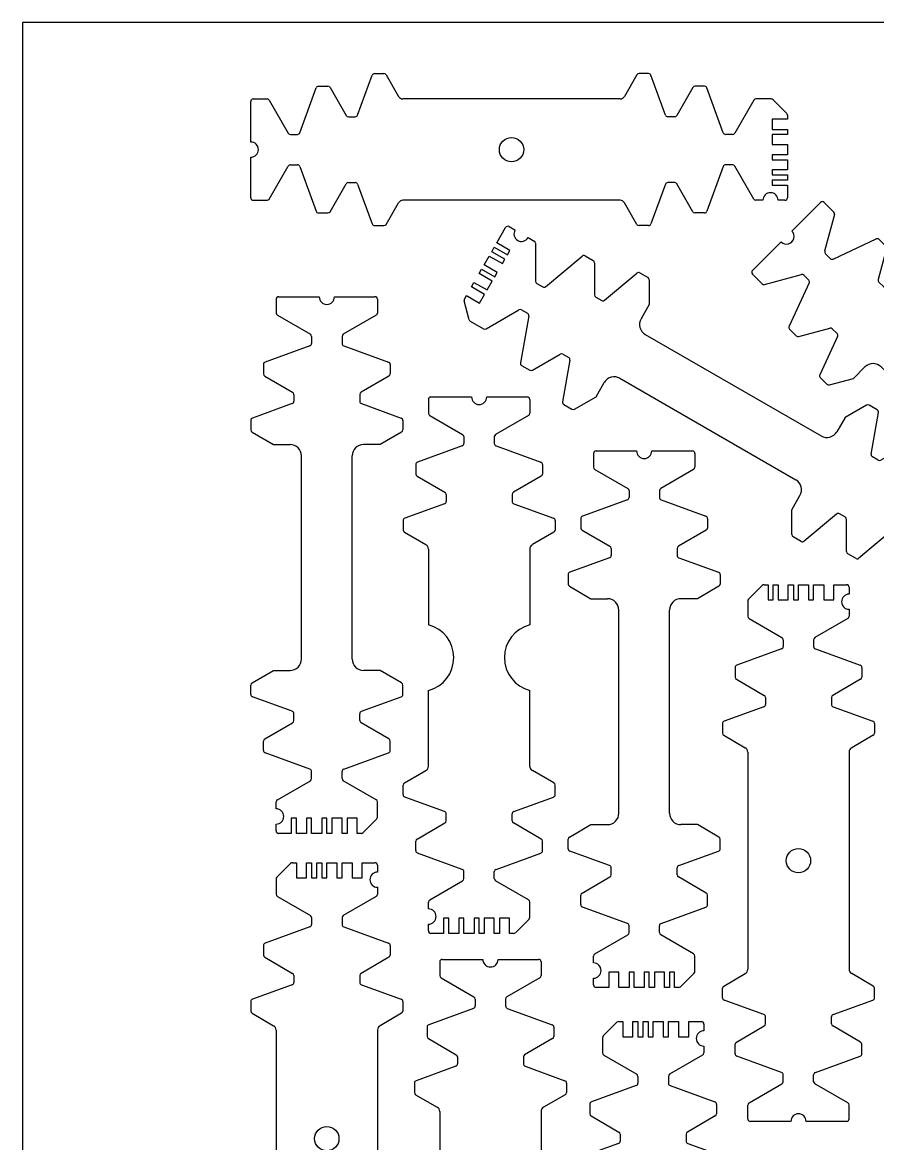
# Model space of a CAD drawing. Header units: millimetres. Extents: x 0 to 840, y 0 to 450.
# Drawn here: x 440 to 608.7, y 228.8 to 450 of the extents above; entities that cross this region are included whole.
import ezdxf

# ---------------------------------------------------------------- set-up
doc = ezdxf.new("R2010")
doc.units = ezdxf.units.MM
for name, color, linetype in [('Q3_NORMAL', 3, 'Continuous'), ('Q4_MEDIUM', 4, 'Continuous'), ('Q5_HIGH', 5, 'Continuous'), ('SHEET', 7, 'Continuous')]:
    doc.layers.add(name, color=color, linetype=linetype)

# ---------------------------------------------------------------- blocks, each defined once
blk = doc.blocks.new('CTLG_NT06__000deg__i1')
at = {"layer": 'Q3_NORMAL', "color": 3}
for p, q in [((-9.85, 50.09), (-7.15, 52.8)), ((-6.79, 52.94), (-6, 52.94)), ((7, 52.94), (9.5, 52.94)), ((10, 52.44), (10, 51.1)), ((-10, 49.74), (-10, 46.73)), ((10, 48.1), (10, 46.73)), ((-3, 42.11), (-3, 40.75)), ((3, 42.11), (3, 40.75)), ((-3.33, 40.28), (-12.17, 37.06)), ((3.33, 40.28), (12.17, 37.06)), ((-12.5, 36.59), (-12.5, 34.73)), ((12.5, 36.59), (12.5, 34.73)), ((-6.83, 28.86), (-14.67, 26.01)), ((-6.5, 30.69), (-6.5, 29.33)), ((6.5, 30.69), (6.5, 29.33)), ((6.83, 28.86), (14.67, 26.01)), ((-15, 25.54), (-15, 23.68)), ((15, 25.54), (15, 23.68)), ((-15, -28.54), (-15, -26.68)), ((15, -28.54), (15, -26.68)), ((-6.83, -31.86), (-14.67, -29.01)), ((6.83, -31.86), (14.67, -29.01)), ((-6.5, -33.69), (-6.5, -32.33)), ((6.5, -33.69), (6.5, -32.33)), ((-12.5, -39.59), (-12.5, -37.73)), ((12.5, -39.59), (12.5, -37.73)), ((-3.33, -43.28), (-12.17, -40.06)), ((3.33, -43.28), (12.17, -40.06)), ((-3, -45.11), (-3, -43.75)), ((3, -45.11), (3, -43.75)), ((-10, -52.44), (-10, -49.73)), ((10, -52.44), (10, -49.73)), ((-1.5, -52.94), (-9.5, -52.94)), ((9.5, -52.94), (1.5, -52.94))]:
    blk.add_line(p, q, dxfattribs=at)
for centre, radius, start, end in [((-6.79, 52.44), 0.5, 90, 135), ((10, 49.6), 1.5, 90, 270), ((9.5, 52.44), 0.5, 0, 90), ((-9.5, 49.74), 0.5, 135, 180), ((-9.5, 46.73), 0.5, 180, 240), ((9.5, 46.73), 0.5, 300, 0), ((-3.5, 42.11), 0.5, 0, 60), ((3.5, 42.11), 0.5, 120, 180), ((-3.5, 40.75), 0.5, 290, 0), ((3.5, 40.75), 0.5, 180, 250), ((-12, 36.59), 0.5, 110, 180), ((12, 36.59), 0.5, 0, 70), ((-12, 34.73), 0.5, 180, 240), ((12, 34.73), 0.5, 300, 0), ((-7, 30.69), 0.5, 0, 60), ((7, 30.69), 0.5, 120, 180), ((-7, 29.33), 0.5, 290, 0), ((7, 29.33), 0.5, 180, 250), ((-14.5, 25.54), 0.5, 110, 180), ((14.5, 25.54), 0.5, 0, 70), ((-14.5, 23.68), 0.5, 180, 240), ((14.5, 23.68), 0.5, 300, 0), ((-14.5, -26.68), 0.5, 120, 180), ((14.5, -26.68), 0.5, 0, 60), ((-14.5, -28.54), 0.5, 180, 250), ((14.5, -28.54), 0.5, 290, 0), ((-7, -32.33), 0.5, 0, 70), ((7, -32.33), 0.5, 110, 180), ((-7, -33.69), 0.5, 300, 0), ((7, -33.69), 0.5, 180, 240), ((-12, -37.73), 0.5, 120, 180), ((12, -37.73), 0.5, 0, 60), ((-12, -39.59), 0.5, 180, 250), ((12, -39.59), 0.5, 290, 0), ((-3.5, -43.75), 0.5, 0, 70), ((3.5, -43.75), 0.5, 110, 180), ((-3.5, -45.11), 0.5, 300, 0), ((3.5, -45.11), 0.5, 180, 240), ((-9.5, -49.73), 0.5, 120, 180), ((9.5, -49.73), 0.5, 0, 60), ((-9.5, -52.44), 0.5, 180, 270), ((0, -52.94), 1.5, 0, 180), ((9.5, -52.44), 0.5, 270, 0)]:
    blk.add_arc(centre, radius, start, end, dxfattribs=at)
at = {"layer": 'Q4_MEDIUM', "color": 4}
for p, q in [((-9.75, 46.3), (-3.25, 42.55)), ((9.75, 46.3), (3.25, 42.55)), ((-12.25, 34.3), (-6.75, 31.12)), ((12.25, 34.3), (6.75, 31.12)), ((-14.75, 23.24), (-10.5, 20.79)), ((14.75, 23.24), (10.5, 20.79)), ((-10, 19.92), (-10, 4.96)), ((10, 19.92), (10, 4.96)), ((-10, -22.92), (-10, -7.95)), ((10, -22.92), (10, -7.95)), ((-14.75, -26.24), (-10.5, -23.79)), ((14.75, -26.24), (10.5, -23.79)), ((-12.25, -37.3), (-6.75, -34.12)), ((12.25, -37.3), (6.75, -34.12)), ((-9.75, -49.3), (-3.25, -45.55)), ((9.75, -49.3), (3.25, -45.55))]:
    blk.add_line(p, q, dxfattribs=at)
for centre, start, end in [((-11, 19.92), 0, 60), ((11, 19.92), 120, 180), ((-11, -22.92), 300, 0), ((11, -22.92), 180, 240)]:
    blk.add_arc(centre, 1, start, end, dxfattribs=at)
at = {"layer": 'Q5_HIGH', "color": 5}
for p, q in [((-6, 52.94), (-6, 49.94)), ((-4, 49.94), (-4, 52.94)), ((-4, 52.94), (-3, 52.94)), ((-3, 52.94), (-3, 49.94)), ((-2, 49.94), (-2, 52.94)), ((-2, 52.94), (-1, 52.94)), ((-1, 52.94), (-1, 49.94)), ((0, 49.94), (0, 52.94)), ((0, 52.94), (2, 52.94)), ((2, 52.94), (2, 49.94)), ((3, 49.94), (3, 52.94)), ((3, 52.94), (5, 52.94)), ((5, 52.94), (5, 49.94)), ((7, 49.94), (7, 52.94)), ((-6, 49.94), (-4, 49.94)), ((-3, 49.94), (-2, 49.94)), ((-1, 49.94), (0, 49.94)), ((2, 49.94), (3, 49.94)), ((5, 49.94), (7, 49.94))]:
    blk.add_line(p, q, dxfattribs=at)
for centre, start, end in [((-11.67, -1.5), 284.4775, 75.5225), ((11.67, -1.5), 104.4775, 255.5225)]:
    blk.add_arc(centre, 6.67, start, end, dxfattribs=at)
blk = doc.blocks.new('CTLG_NT06__000deg__i2')
at = {"layer": 'Q3_NORMAL', "color": 3}
for p, q in [((-9.85, 50.09), (-7.15, 52.8)), ((-6.79, 52.94), (-6, 52.94)), ((7, 52.94), (9.5, 52.94)), ((10, 52.44), (10, 51.1)), ((-10, 49.74), (-10, 46.73)), ((10, 48.1), (10, 46.73)), ((-3, 42.11), (-3, 40.75)), ((3, 42.11), (3, 40.75)), ((-3.33, 40.28), (-12.17, 37.06)), ((3.33, 40.28), (12.17, 37.06)), ((-12.5, 36.59), (-12.5, 34.73)), ((12.5, 36.59), (12.5, 34.73)), ((-6.83, 28.86), (-14.67, 26.01)), ((-6.5, 30.69), (-6.5, 29.33)), ((6.5, 30.69), (6.5, 29.33)), ((6.83, 28.86), (14.67, 26.01)), ((-15, 25.54), (-15, 23.68)), ((15, 25.54), (15, 23.68)), ((-15, -28.54), (-15, -26.68)), ((15, -28.54), (15, -26.68)), ((-6.83, -31.86), (-14.67, -29.01)), ((6.83, -31.86), (14.67, -29.01)), ((-6.5, -33.69), (-6.5, -32.33)), ((6.5, -33.69), (6.5, -32.33)), ((-12.5, -39.59), (-12.5, -37.73)), ((12.5, -39.59), (12.5, -37.73)), ((-3.33, -43.28), (-12.17, -40.06)), ((3.33, -43.28), (12.17, -40.06)), ((-3, -45.11), (-3, -43.75)), ((3, -45.11), (3, -43.75)), ((-10, -52.44), (-10, -49.73)), ((10, -52.44), (10, -49.73)), ((-1.5, -52.94), (-9.5, -52.94)), ((9.5, -52.94), (1.5, -52.94))]:
    blk.add_line(p, q, dxfattribs=at)
for centre, radius, start, end in [((-6.79, 52.44), 0.5, 90, 135), ((10, 49.6), 1.5, 90, 270), ((9.5, 52.44), 0.5, 0, 90), ((-9.5, 49.74), 0.5, 135, 180), ((-9.5, 46.73), 0.5, 180, 240), ((9.5, 46.73), 0.5, 300, 0), ((-3.5, 42.11), 0.5, 0, 60), ((3.5, 42.11), 0.5, 120, 180), ((-3.5, 40.75), 0.5, 290, 0), ((3.5, 40.75), 0.5, 180, 250), ((-12, 36.59), 0.5, 110, 180), ((12, 36.59), 0.5, 0, 70), ((-12, 34.73), 0.5, 180, 240), ((12, 34.73), 0.5, 300, 0), ((-7, 30.69), 0.5, 0, 60), ((7, 30.69), 0.5, 120, 180), ((-7, 29.33), 0.5, 290, 0), ((7, 29.33), 0.5, 180, 250), ((-14.5, 25.54), 0.5, 110, 180), ((14.5, 25.54), 0.5, 0, 70), ((-14.5, 23.68), 0.5, 180, 240), ((14.5, 23.68), 0.5, 300, 0), ((-14.5, -26.68), 0.5, 120, 180), ((14.5, -26.68), 0.5, 0, 60), ((-14.5, -28.54), 0.5, 180, 250), ((14.5, -28.54), 0.5, 290, 0), ((-7, -32.33), 0.5, 0, 70), ((7, -32.33), 0.5, 110, 180), ((-7, -33.69), 0.5, 300, 0), ((7, -33.69), 0.5, 180, 240), ((-12, -37.73), 0.5, 120, 180), ((12, -37.73), 0.5, 0, 60), ((-12, -39.59), 0.5, 180, 250), ((12, -39.59), 0.5, 290, 0), ((-3.5, -43.75), 0.5, 0, 70), ((3.5, -43.75), 0.5, 110, 180), ((-3.5, -45.11), 0.5, 300, 0), ((3.5, -45.11), 0.5, 180, 240), ((-9.5, -49.73), 0.5, 120, 180), ((9.5, -49.73), 0.5, 0, 60), ((-9.5, -52.44), 0.5, 180, 270), ((0, -52.94), 1.5, 0, 180), ((9.5, -52.44), 0.5, 270, 0)]:
    blk.add_arc(centre, radius, start, end, dxfattribs=at)
at = {"layer": 'Q4_MEDIUM', "color": 4}
for p, q in [((-9.75, 46.3), (-3.25, 42.55)), ((9.75, 46.3), (3.25, 42.55)), ((-12.25, 34.3), (-6.75, 31.12)), ((12.25, 34.3), (6.75, 31.12)), ((-14.75, 23.24), (-10.5, 20.79)), ((14.75, 23.24), (10.5, 20.79)), ((-10, 19.92), (-10, 4.96)), ((10, 19.92), (10, 4.96)), ((-10, -22.92), (-10, -7.95)), ((10, -22.92), (10, -7.95)), ((-14.75, -26.24), (-10.5, -23.79)), ((14.75, -26.24), (10.5, -23.79)), ((-12.25, -37.3), (-6.75, -34.12)), ((12.25, -37.3), (6.75, -34.12)), ((-9.75, -49.3), (-3.25, -45.55)), ((9.75, -49.3), (3.25, -45.55))]:
    blk.add_line(p, q, dxfattribs=at)
for centre, start, end in [((-11, 19.92), 0, 60), ((11, 19.92), 120, 180), ((-11, -22.92), 300, 0), ((11, -22.92), 180, 240)]:
    blk.add_arc(centre, 1, start, end, dxfattribs=at)
at = {"layer": 'Q5_HIGH', "color": 5}
for p, q in [((-6, 52.94), (-6, 49.94)), ((-5, 49.94), (-5, 52.94)), ((-5, 52.94), (-4, 52.94)), ((-4, 52.94), (-4, 49.94)), ((-2, 49.94), (-2, 52.94)), ((-2, 52.94), (-1, 52.94)), ((-1, 52.94), (-1, 49.94)), ((0, 49.94), (0, 52.94)), ((0, 52.94), (2, 52.94)), ((2, 52.94), (2, 49.94)), ((3, 49.94), (3, 52.94)), ((3, 52.94), (5, 52.94)), ((5, 52.94), (5, 49.94)), ((7, 49.94), (7, 52.94)), ((-6, 49.94), (-5, 49.94)), ((-4, 49.94), (-2, 49.94)), ((-1, 49.94), (0, 49.94)), ((2, 49.94), (3, 49.94)), ((5, 49.94), (7, 49.94))]:
    blk.add_line(p, q, dxfattribs=at)
for centre, start, end in [((-11.67, -1.5), 284.4775, 75.5225), ((11.67, -1.5), 104.4775, 255.5225)]:
    blk.add_arc(centre, 6.67, start, end, dxfattribs=at)
blk = doc.blocks.new('CTLG_CHCH__000deg__i1')
at = {"layer": 'Q3_NORMAL', "color": 3}
for p, q in [((-9.85, 50.09), (-7.15, 52.8)), ((-6.79, 52.94), (-6, 52.94)), ((7, 52.94), (9.5, 52.94)), ((10, 52.44), (10, 51.1)), ((-10, 49.74), (-10, 46.73)), ((10, 48.1), (10, 46.73)), ((-3, 42.11), (-3, 40.75)), ((3, 42.11), (3, 40.75)), ((-3.33, 40.28), (-12.17, 37.06)), ((3.33, 40.28), (12.17, 37.06)), ((-12.5, 36.59), (-12.5, 34.73)), ((12.5, 36.59), (12.5, 34.73)), ((-6.83, 28.86), (-14.67, 26.01)), ((-6.5, 30.69), (-6.5, 29.33)), ((6.5, 30.69), (6.5, 29.33)), ((6.83, 28.86), (14.67, 26.01)), ((-15, 25.54), (-15, 23.68)), ((15, 25.54), (15, 23.68)), ((-15, -28.54), (-15, -26.68)), ((15, -28.54), (15, -26.68)), ((-6.83, -31.86), (-14.67, -29.01)), ((6.83, -31.86), (14.67, -29.01)), ((-6.5, -33.69), (-6.5, -32.33)), ((6.5, -33.69), (6.5, -32.33)), ((-12.5, -39.59), (-12.5, -37.73)), ((12.5, -39.59), (12.5, -37.73)), ((-3.33, -43.28), (-12.17, -40.06)), ((3.33, -43.28), (12.17, -40.06)), ((-3, -45.11), (-3, -43.75)), ((3, -45.11), (3, -43.75)), ((-10, -52.44), (-10, -49.73)), ((10, -52.44), (10, -49.73)), ((-1.5, -52.94), (-9.5, -52.94)), ((9.5, -52.94), (1.5, -52.94))]:
    blk.add_line(p, q, dxfattribs=at)
for centre, radius, start, end in [((-6.79, 52.44), 0.5, 90, 135), ((10, 49.6), 1.5, 90, 270), ((9.5, 52.44), 0.5, 0, 90), ((-9.5, 49.74), 0.5, 135, 180), ((-9.5, 46.73), 0.5, 180, 240), ((9.5, 46.73), 0.5, 300, 0), ((-3.5, 42.11), 0.5, 0, 60), ((3.5, 42.11), 0.5, 120, 180), ((-3.5, 40.75), 0.5, 290, 0), ((3.5, 40.75), 0.5, 180, 250), ((-12, 36.59), 0.5, 110, 180), ((12, 36.59), 0.5, 0, 70), ((-12, 34.73), 0.5, 180, 240), ((12, 34.73), 0.5, 300, 0), ((-7, 30.69), 0.5, 0, 60), ((7, 30.69), 0.5, 120, 180), ((-7, 29.33), 0.5, 290, 0), ((7, 29.33), 0.5, 180, 250), ((-14.5, 25.54), 0.5, 110, 180), ((14.5, 25.54), 0.5, 0, 70), ((-14.5, 23.68), 0.5, 180, 240), ((14.5, 23.68), 0.5, 300, 0), ((-14.5, -26.68), 0.5, 120, 180), ((14.5, -26.68), 0.5, 0, 60), ((-14.5, -28.54), 0.5, 180, 250), ((14.5, -28.54), 0.5, 290, 0), ((-7, -32.33), 0.5, 0, 70), ((7, -32.33), 0.5, 110, 180), ((-7, -33.69), 0.5, 300, 0), ((7, -33.69), 0.5, 180, 240), ((-12, -37.73), 0.5, 120, 180), ((12, -37.73), 0.5, 0, 60), ((-12, -39.59), 0.5, 180, 250), ((12, -39.59), 0.5, 290, 0), ((-3.5, -43.75), 0.5, 0, 70), ((3.5, -43.75), 0.5, 110, 180), ((-3.5, -45.11), 0.5, 300, 0), ((3.5, -45.11), 0.5, 180, 240), ((-9.5, -49.73), 0.5, 120, 180), ((9.5, -49.73), 0.5, 0, 60), ((-9.5, -52.44), 0.5, 180, 270), ((0, -52.94), 1.5, 0, 180), ((9.5, -52.44), 0.5, 270, 0)]:
    blk.add_arc(centre, radius, start, end, dxfattribs=at)
at = {"layer": 'Q4_MEDIUM', "color": 4}
for p, q in [((-9.75, 46.3), (-3.25, 42.55)), ((9.75, 46.3), (3.25, 42.55)), ((-12.25, 34.3), (-6.75, 31.12)), ((12.25, 34.3), (6.75, 31.12)), ((-14.75, 23.24), (-10.5, 20.79)), ((14.75, 23.24), (10.5, 20.79)), ((-10, 19.92), (-10, -22.92)), ((10, 19.92), (10, -22.92)), ((-14.75, -26.24), (-10.5, -23.79)), ((14.75, -26.24), (10.5, -23.79)), ((-12.25, -37.3), (-6.75, -34.12)), ((12.25, -37.3), (6.75, -34.12)), ((-9.75, -49.3), (-3.25, -45.55)), ((9.75, -49.3), (3.25, -45.55))]:
    blk.add_line(p, q, dxfattribs=at)
for centre, start, end in [((-11, 19.92), 0, 60), ((11, 19.92), 120, 180), ((-11, -22.92), 300, 0), ((11, -22.92), 180, 240)]:
    blk.add_arc(centre, 1, start, end, dxfattribs=at)
at = {"layer": 'Q5_HIGH', "color": 5}
for p, q in [((-6, 52.94), (-6, 49.94)), ((-4, 49.94), (-4, 52.94)), ((-4, 52.94), (-3, 52.94)), ((-3, 52.94), (-3, 49.94)), ((-2, 49.94), (-2, 52.94)), ((-2, 52.94), (-1, 52.94)), ((-1, 52.94), (-1, 49.94)), ((0, 49.94), (0, 52.94)), ((0, 52.94), (2, 52.94)), ((2, 52.94), (2, 49.94)), ((3, 49.94), (3, 52.94)), ((3, 52.94), (5, 52.94)), ((5, 52.94), (5, 49.94)), ((7, 49.94), (7, 52.94)), ((-6, 49.94), (-4, 49.94)), ((-3, 49.94), (-2, 49.94)), ((-1, 49.94), (0, 49.94)), ((2, 49.94), (3, 49.94)), ((5, 49.94), (7, 49.94))]:
    blk.add_line(p, q, dxfattribs=at)
blk.add_circle((0, -1.5), 2.4, dxfattribs=at)
blk = doc.blocks.new('CTLG_CHCH__000deg__i2')
at = {"layer": 'Q3_NORMAL', "color": 3}
for p, q in [((-9.85, 50.09), (-7.15, 52.8)), ((-6.79, 52.94), (-6, 52.94)), ((7, 52.94), (9.5, 52.94)), ((10, 52.44), (10, 51.1)), ((-10, 49.74), (-10, 46.73)), ((10, 48.1), (10, 46.73)), ((-3, 42.11), (-3, 40.75)), ((3, 42.11), (3, 40.75)), ((-3.33, 40.28), (-12.17, 37.06)), ((3.33, 40.28), (12.17, 37.06)), ((-12.5, 36.59), (-12.5, 34.73)), ((12.5, 36.59), (12.5, 34.73)), ((-6.83, 28.86), (-14.67, 26.01)), ((-6.5, 30.69), (-6.5, 29.33)), ((6.5, 30.69), (6.5, 29.33)), ((6.83, 28.86), (14.67, 26.01)), ((-15, 25.54), (-15, 23.68)), ((15, 25.54), (15, 23.68)), ((-15, -28.54), (-15, -26.68)), ((15, -28.54), (15, -26.68)), ((-6.83, -31.86), (-14.67, -29.01)), ((6.83, -31.86), (14.67, -29.01)), ((-6.5, -33.69), (-6.5, -32.33)), ((6.5, -33.69), (6.5, -32.33)), ((-12.5, -39.59), (-12.5, -37.73)), ((12.5, -39.59), (12.5, -37.73)), ((-3.33, -43.28), (-12.17, -40.06)), ((3.33, -43.28), (12.17, -40.06)), ((-3, -45.11), (-3, -43.75)), ((3, -45.11), (3, -43.75)), ((-10, -52.44), (-10, -49.73)), ((10, -52.44), (10, -49.73)), ((-1.5, -52.94), (-9.5, -52.94)), ((9.5, -52.94), (1.5, -52.94))]:
    blk.add_line(p, q, dxfattribs=at)
for centre, radius, start, end in [((-6.79, 52.44), 0.5, 90, 135), ((10, 49.6), 1.5, 90, 270), ((9.5, 52.44), 0.5, 0, 90), ((-9.5, 49.74), 0.5, 135, 180), ((-9.5, 46.73), 0.5, 180, 240), ((9.5, 46.73), 0.5, 300, 0), ((-3.5, 42.11), 0.5, 0, 60), ((3.5, 42.11), 0.5, 120, 180), ((-3.5, 40.75), 0.5, 290, 0), ((3.5, 40.75), 0.5, 180, 250), ((-12, 36.59), 0.5, 110, 180), ((12, 36.59), 0.5, 0, 70), ((-12, 34.73), 0.5, 180, 240), ((12, 34.73), 0.5, 300, 0), ((-7, 30.69), 0.5, 0, 60), ((7, 30.69), 0.5, 120, 180), ((-7, 29.33), 0.5, 290, 0), ((7, 29.33), 0.5, 180, 250), ((-14.5, 25.54), 0.5, 110, 180), ((14.5, 25.54), 0.5, 0, 70), ((-14.5, 23.68), 0.5, 180, 240), ((14.5, 23.68), 0.5, 300, 0), ((-14.5, -26.68), 0.5, 120, 180), ((14.5, -26.68), 0.5, 0, 60), ((-14.5, -28.54), 0.5, 180, 250), ((14.5, -28.54), 0.5, 290, 0), ((-7, -32.33), 0.5, 0, 70), ((7, -32.33), 0.5, 110, 180), ((-7, -33.69), 0.5, 300, 0), ((7, -33.69), 0.5, 180, 240), ((-12, -37.73), 0.5, 120, 180), ((12, -37.73), 0.5, 0, 60), ((-12, -39.59), 0.5, 180, 250), ((12, -39.59), 0.5, 290, 0), ((-3.5, -43.75), 0.5, 0, 70), ((3.5, -43.75), 0.5, 110, 180), ((-3.5, -45.11), 0.5, 300, 0), ((3.5, -45.11), 0.5, 180, 240), ((-9.5, -49.73), 0.5, 120, 180), ((9.5, -49.73), 0.5, 0, 60), ((-9.5, -52.44), 0.5, 180, 270), ((0, -52.94), 1.5, 0, 180), ((9.5, -52.44), 0.5, 270, 0)]:
    blk.add_arc(centre, radius, start, end, dxfattribs=at)
at = {"layer": 'Q4_MEDIUM', "color": 4}
for p, q in [((-9.75, 46.3), (-3.25, 42.55)), ((9.75, 46.3), (3.25, 42.55)), ((-12.25, 34.3), (-6.75, 31.12)), ((12.25, 34.3), (6.75, 31.12)), ((-14.75, 23.24), (-10.5, 20.79)), ((14.75, 23.24), (10.5, 20.79)), ((-10, 19.92), (-10, -22.92)), ((10, 19.92), (10, -22.92)), ((-14.75, -26.24), (-10.5, -23.79)), ((14.75, -26.24), (10.5, -23.79)), ((-12.25, -37.3), (-6.75, -34.12)), ((12.25, -37.3), (6.75, -34.12)), ((-9.75, -49.3), (-3.25, -45.55)), ((9.75, -49.3), (3.25, -45.55))]:
    blk.add_line(p, q, dxfattribs=at)
for centre, start, end in [((-11, 19.92), 0, 60), ((11, 19.92), 120, 180), ((-11, -22.92), 300, 0), ((11, -22.92), 180, 240)]:
    blk.add_arc(centre, 1, start, end, dxfattribs=at)
at = {"layer": 'Q5_HIGH', "color": 5}
for p, q in [((-6, 52.94), (-6, 49.94)), ((-5, 49.94), (-5, 52.94)), ((-5, 52.94), (-4, 52.94)), ((-4, 52.94), (-4, 49.94)), ((-2, 49.94), (-2, 52.94)), ((-2, 52.94), (-1, 52.94)), ((-1, 52.94), (-1, 49.94)), ((0, 49.94), (0, 52.94)), ((0, 52.94), (2, 52.94)), ((2, 52.94), (2, 49.94)), ((3, 49.94), (3, 52.94)), ((3, 52.94), (5, 52.94)), ((5, 52.94), (5, 49.94)), ((7, 49.94), (7, 52.94)), ((-6, 49.94), (-5, 49.94)), ((-4, 49.94), (-2, 49.94)), ((-1, 49.94), (0, 49.94)), ((2, 49.94), (3, 49.94)), ((5, 49.94), (7, 49.94))]:
    blk.add_line(p, q, dxfattribs=at)
blk.add_circle((0, -1.5), 2.4, dxfattribs=at)
blk = doc.blocks.new('CTLG_UTUT__000deg__i2')
at = {"layer": 'Q3_NORMAL', "color": 3}
for p, q in [((-9.85, 50.09), (-7.15, 52.8)), ((-6.79, 52.94), (-6, 52.94)), ((7, 52.94), (9.5, 52.94)), ((10, 52.44), (10, 51.1)), ((-10, 49.74), (-10, 46.73)), ((10, 48.1), (10, 46.73)), ((-3, 42.11), (-3, 40.75)), ((3, 42.11), (3, 40.75)), ((-3.33, 40.28), (-12.17, 37.06)), ((3.33, 40.28), (12.17, 37.06)), ((-12.5, 36.59), (-12.5, 34.73)), ((12.5, 36.59), (12.5, 34.73)), ((-6.83, 28.86), (-14.67, 26.01)), ((-6.5, 30.69), (-6.5, 29.33)), ((6.5, 30.69), (6.5, 29.33)), ((6.83, 28.86), (14.67, 26.01)), ((-15, 25.54), (-15, 23.68)), ((15, 25.54), (15, 23.68)), ((-15, -28.54), (-15, -26.68)), ((15, -28.54), (15, -26.68)), ((-6.83, -31.86), (-14.67, -29.01)), ((6.83, -31.86), (14.67, -29.01)), ((-6.5, -33.69), (-6.5, -32.33)), ((6.5, -33.69), (6.5, -32.33)), ((-12.5, -39.59), (-12.5, -37.73)), ((12.5, -39.59), (12.5, -37.73)), ((-3.33, -43.28), (-12.17, -40.06)), ((3.33, -43.28), (12.17, -40.06)), ((-3, -45.11), (-3, -43.75)), ((3, -45.11), (3, -43.75)), ((-10, -52.44), (-10, -49.73)), ((10, -52.44), (10, -49.73)), ((-1.5, -52.94), (-9.5, -52.94)), ((9.5, -52.94), (1.5, -52.94))]:
    blk.add_line(p, q, dxfattribs=at)
for centre, radius, start, end in [((-6.79, 52.44), 0.5, 90, 135), ((10, 49.6), 1.5, 90, 270), ((9.5, 52.44), 0.5, 0, 90), ((-9.5, 49.74), 0.5, 135, 180), ((-9.5, 46.73), 0.5, 180, 240), ((9.5, 46.73), 0.5, 300, 0), ((-3.5, 42.11), 0.5, 0, 60), ((3.5, 42.11), 0.5, 120, 180), ((-3.5, 40.75), 0.5, 290, 0), ((3.5, 40.75), 0.5, 180, 250), ((-12, 36.59), 0.5, 110, 180), ((12, 36.59), 0.5, 0, 70), ((-12, 34.73), 0.5, 180, 240), ((12, 34.73), 0.5, 300, 0), ((-7, 30.69), 0.5, 0, 60), ((7, 30.69), 0.5, 120, 180), ((-7, 29.33), 0.5, 290, 0), ((7, 29.33), 0.5, 180, 250), ((-14.5, 25.54), 0.5, 110, 180), ((14.5, 25.54), 0.5, 0, 70), ((-14.5, 23.68), 0.5, 180, 240), ((14.5, 23.68), 0.5, 300, 0), ((-14.5, -26.68), 0.5, 120, 180), ((14.5, -26.68), 0.5, 0, 60), ((-14.5, -28.54), 0.5, 180, 250), ((14.5, -28.54), 0.5, 290, 0), ((-7, -32.33), 0.5, 0, 70), ((7, -32.33), 0.5, 110, 180), ((-7, -33.69), 0.5, 300, 0), ((7, -33.69), 0.5, 180, 240), ((-12, -37.73), 0.5, 120, 180), ((12, -37.73), 0.5, 0, 60), ((-12, -39.59), 0.5, 180, 250), ((12, -39.59), 0.5, 290, 0), ((-3.5, -43.75), 0.5, 0, 70), ((3.5, -43.75), 0.5, 110, 180), ((-3.5, -45.11), 0.5, 300, 0), ((3.5, -45.11), 0.5, 180, 240), ((-9.5, -49.73), 0.5, 120, 180), ((9.5, -49.73), 0.5, 0, 60), ((-9.5, -52.44), 0.5, 180, 270), ((0, -52.94), 1.5, 0, 180), ((9.5, -52.44), 0.5, 270, 0)]:
    blk.add_arc(centre, radius, start, end, dxfattribs=at)
at = {"layer": 'Q4_MEDIUM', "color": 4}
for p, q in [((-9.75, 46.3), (-3.25, 42.55)), ((9.75, 46.3), (3.25, 42.55)), ((-12.25, 34.3), (-6.75, 31.13)), ((12.25, 34.3), (6.75, 31.13)), ((-14.75, 23.24), (-10.5, 20.79)), ((14.75, 23.24), (10.5, 20.79)), ((-10.5, 20.79), (-7.25, 20.79)), ((10.5, 20.79), (7.25, 20.79)), ((-14.75, -26.24), (-10.5, -23.79)), ((-10.5, -23.79), (-7.26, -23.79)), ((10.5, -23.79), (7.26, -23.79)), ((14.75, -26.24), (10.5, -23.79)), ((-12.25, -37.3), (-6.75, -34.12)), ((12.25, -37.3), (6.75, -34.12)), ((-9.75, -49.3), (-3.25, -45.55)), ((9.75, -49.3), (3.25, -45.55))]:
    blk.add_line(p, q, dxfattribs=at)
at = {"layer": 'Q5_HIGH', "color": 5}
for p, q in [((-6, 52.94), (-6, 49.94)), ((-5, 49.94), (-5, 52.94)), ((-5, 52.94), (-4, 52.94)), ((-4, 52.94), (-4, 49.94)), ((-2, 49.94), (-2, 52.94)), ((-2, 52.94), (-1, 52.94)), ((-1, 52.94), (-1, 49.94)), ((0, 49.94), (0, 52.94)), ((0, 52.94), (2, 52.94)), ((2, 52.94), (2, 49.94)), ((3, 49.94), (3, 52.94)), ((3, 52.94), (5, 52.94)), ((5, 52.94), (5, 49.94)), ((7, 49.94), (7, 52.94)), ((-6, 49.94), (-5, 49.94)), ((-4, 49.94), (-2, 49.94)), ((-1, 49.94), (0, 49.94)), ((2, 49.94), (3, 49.94)), ((5, 49.94), (7, 49.94)), ((-5, 18.54), (-5.01, -21.54)), ((5, 18.54), (5.01, -21.54))]:
    blk.add_line(p, q, dxfattribs=at)
for centre, start, end in [((-7.25, 18.54), 359.9865, 90), ((7.25, 18.54), 90, 180.0135), ((-7.26, -21.54), 270, 359.9865), ((7.26, -21.54), 180.0135, 270)]:
    blk.add_arc(centre, 2.25, start, end, dxfattribs=at)
blk = doc.blocks.new('CTLG_NT06__000deg__i3')
at = {"layer": 'Q3_NORMAL', "color": 3}
for p, q in [((-9.85, 50.09), (-7.15, 52.8)), ((-6.79, 52.94), (-6, 52.94)), ((7, 52.94), (9.5, 52.94)), ((10, 52.44), (10, 51.1)), ((-10, 49.74), (-10, 46.73)), ((10, 48.1), (10, 46.73)), ((-3, 42.11), (-3, 40.75)), ((3, 42.11), (3, 40.75)), ((-3.33, 40.28), (-12.17, 37.06)), ((3.33, 40.28), (12.17, 37.06)), ((-12.5, 36.59), (-12.5, 34.73)), ((12.5, 36.59), (12.5, 34.73)), ((-6.83, 28.86), (-14.67, 26.01)), ((-6.5, 30.69), (-6.5, 29.33)), ((6.5, 30.69), (6.5, 29.33)), ((6.83, 28.86), (14.67, 26.01)), ((-15, 25.54), (-15, 23.68)), ((15, 25.54), (15, 23.68)), ((-15, -28.54), (-15, -26.68)), ((15, -28.54), (15, -26.68)), ((-6.83, -31.86), (-14.67, -29.01)), ((6.83, -31.86), (14.67, -29.01)), ((-6.5, -33.69), (-6.5, -32.33)), ((6.5, -33.69), (6.5, -32.33)), ((-12.5, -39.59), (-12.5, -37.73)), ((12.5, -39.59), (12.5, -37.73)), ((-3.33, -43.28), (-12.17, -40.06)), ((3.33, -43.28), (12.17, -40.06)), ((-3, -45.11), (-3, -43.75)), ((3, -45.11), (3, -43.75)), ((-10, -52.44), (-10, -49.73)), ((10, -52.44), (10, -49.73)), ((-1.5, -52.94), (-9.5, -52.94)), ((9.5, -52.94), (1.5, -52.94))]:
    blk.add_line(p, q, dxfattribs=at)
for centre, radius, start, end in [((-6.79, 52.44), 0.5, 90, 135), ((10, 49.6), 1.5, 90, 270), ((9.5, 52.44), 0.5, 0, 90), ((-9.5, 49.74), 0.5, 135, 180), ((-9.5, 46.73), 0.5, 180, 240), ((9.5, 46.73), 0.5, 300, 0), ((-3.5, 42.11), 0.5, 0, 60), ((3.5, 42.11), 0.5, 120, 180), ((-3.5, 40.75), 0.5, 290, 0), ((3.5, 40.75), 0.5, 180, 250), ((-12, 36.59), 0.5, 110, 180), ((12, 36.59), 0.5, 0, 70), ((-12, 34.73), 0.5, 180, 240), ((12, 34.73), 0.5, 300, 0), ((-7, 30.69), 0.5, 0, 60), ((7, 30.69), 0.5, 120, 180), ((-7, 29.33), 0.5, 290, 0), ((7, 29.33), 0.5, 180, 250), ((-14.5, 25.54), 0.5, 110, 180), ((14.5, 25.54), 0.5, 0, 70), ((-14.5, 23.68), 0.5, 180, 240), ((14.5, 23.68), 0.5, 300, 0), ((-14.5, -26.68), 0.5, 120, 180), ((14.5, -26.68), 0.5, 0, 60), ((-14.5, -28.54), 0.5, 180, 250), ((14.5, -28.54), 0.5, 290, 0), ((-7, -32.33), 0.5, 0, 70), ((7, -32.33), 0.5, 110, 180), ((-7, -33.69), 0.5, 300, 0), ((7, -33.69), 0.5, 180, 240), ((-12, -37.73), 0.5, 120, 180), ((12, -37.73), 0.5, 0, 60), ((-12, -39.59), 0.5, 180, 250), ((12, -39.59), 0.5, 290, 0), ((-3.5, -43.75), 0.5, 0, 70), ((3.5, -43.75), 0.5, 110, 180), ((-3.5, -45.11), 0.5, 300, 0), ((3.5, -45.11), 0.5, 180, 240), ((-9.5, -49.73), 0.5, 120, 180), ((9.5, -49.73), 0.5, 0, 60), ((-9.5, -52.44), 0.5, 180, 270), ((0, -52.94), 1.5, 0, 180), ((9.5, -52.44), 0.5, 270, 0)]:
    blk.add_arc(centre, radius, start, end, dxfattribs=at)
at = {"layer": 'Q4_MEDIUM', "color": 4}
for p, q in [((-9.75, 46.3), (-3.25, 42.55)), ((9.75, 46.3), (3.25, 42.55)), ((-12.25, 34.3), (-6.75, 31.12)), ((12.25, 34.3), (6.75, 31.12)), ((-14.75, 23.24), (-10.5, 20.79)), ((14.75, 23.24), (10.5, 20.79)), ((-10, 19.92), (-10, 4.96)), ((10, 19.92), (10, 4.96)), ((-10, -22.92), (-10, -7.95)), ((10, -22.92), (10, -7.95)), ((-14.75, -26.24), (-10.5, -23.79)), ((14.75, -26.24), (10.5, -23.79)), ((-12.25, -37.3), (-6.75, -34.12)), ((12.25, -37.3), (6.75, -34.12)), ((-9.75, -49.3), (-3.25, -45.55)), ((9.75, -49.3), (3.25, -45.55))]:
    blk.add_line(p, q, dxfattribs=at)
for centre, start, end in [((-11, 19.92), 0, 60), ((11, 19.92), 120, 180), ((-11, -22.92), 300, 0), ((11, -22.92), 180, 240)]:
    blk.add_arc(centre, 1, start, end, dxfattribs=at)
at = {"layer": 'Q5_HIGH', "color": 5}
for p, q in [((-6, 52.94), (-6, 49.94)), ((-4, 49.94), (-4, 52.94)), ((-4, 52.94), (-3, 52.94)), ((-3, 52.94), (-3, 49.94)), ((-1, 49.94), (-1, 52.94)), ((-1, 52.94), (0, 52.94)), ((0, 52.94), (0, 49.94)), ((1, 49.94), (1, 52.94)), ((1, 52.94), (3, 52.94)), ((3, 52.94), (3, 49.94)), ((4, 49.94), (4, 52.94)), ((4, 52.94), (6, 52.94)), ((6, 52.94), (6, 49.94)), ((7, 49.94), (7, 52.94)), ((-6, 49.94), (-4, 49.94)), ((-3, 49.94), (-1, 49.94)), ((0, 49.94), (1, 49.94)), ((3, 49.94), (4, 49.94)), ((6, 49.94), (7, 49.94))]:
    blk.add_line(p, q, dxfattribs=at)
for centre, start, end in [((-11.67, -1.5), 284.4775, 75.5225), ((11.67, -1.5), 104.4775, 255.5225)]:
    blk.add_arc(centre, 6.67, start, end, dxfattribs=at)
blk = doc.blocks.new('CTLG_UTUT__000deg__i3')
at = {"layer": 'Q3_NORMAL', "color": 3}
for p, q in [((-9.85, 50.09), (-7.15, 52.8)), ((-6.79, 52.94), (-6, 52.94)), ((7, 52.94), (9.5, 52.94)), ((10, 52.44), (10, 51.1)), ((-10, 49.74), (-10, 46.73)), ((10, 48.1), (10, 46.73)), ((-3, 42.11), (-3, 40.75)), ((3, 42.11), (3, 40.75)), ((-3.33, 40.28), (-12.17, 37.06)), ((3.33, 40.28), (12.17, 37.06)), ((-12.5, 36.59), (-12.5, 34.73)), ((12.5, 36.59), (12.5, 34.73)), ((-6.83, 28.86), (-14.67, 26.01)), ((-6.5, 30.69), (-6.5, 29.33)), ((6.5, 30.69), (6.5, 29.33)), ((6.83, 28.86), (14.67, 26.01)), ((-15, 25.54), (-15, 23.68)), ((15, 25.54), (15, 23.68)), ((-15, -28.54), (-15, -26.68)), ((15, -28.54), (15, -26.68)), ((-6.83, -31.86), (-14.67, -29.01)), ((6.83, -31.86), (14.67, -29.01)), ((-6.5, -33.69), (-6.5, -32.33)), ((6.5, -33.69), (6.5, -32.33)), ((-12.5, -39.59), (-12.5, -37.73)), ((12.5, -39.59), (12.5, -37.73)), ((-3.33, -43.28), (-12.17, -40.06)), ((3.33, -43.28), (12.17, -40.06)), ((-3, -45.11), (-3, -43.75)), ((3, -45.11), (3, -43.75)), ((-10, -52.44), (-10, -49.73)), ((10, -52.44), (10, -49.73)), ((-1.5, -52.94), (-9.5, -52.94)), ((9.5, -52.94), (1.5, -52.94))]:
    blk.add_line(p, q, dxfattribs=at)
for centre, radius, start, end in [((-6.79, 52.44), 0.5, 90, 135), ((10, 49.6), 1.5, 90, 270), ((9.5, 52.44), 0.5, 0, 90), ((-9.5, 49.74), 0.5, 135, 180), ((-9.5, 46.73), 0.5, 180, 240), ((9.5, 46.73), 0.5, 300, 0), ((-3.5, 42.11), 0.5, 0, 60), ((3.5, 42.11), 0.5, 120, 180), ((-3.5, 40.75), 0.5, 290, 0), ((3.5, 40.75), 0.5, 180, 250), ((-12, 36.59), 0.5, 110, 180), ((12, 36.59), 0.5, 0, 70), ((-12, 34.73), 0.5, 180, 240), ((12, 34.73), 0.5, 300, 0), ((-7, 30.69), 0.5, 0, 60), ((7, 30.69), 0.5, 120, 180), ((-7, 29.33), 0.5, 290, 0), ((7, 29.33), 0.5, 180, 250), ((-14.5, 25.54), 0.5, 110, 180), ((14.5, 25.54), 0.5, 0, 70), ((-14.5, 23.68), 0.5, 180, 240), ((14.5, 23.68), 0.5, 300, 0), ((-14.5, -26.68), 0.5, 120, 180), ((14.5, -26.68), 0.5, 0, 60), ((-14.5, -28.54), 0.5, 180, 250), ((14.5, -28.54), 0.5, 290, 0), ((-7, -32.33), 0.5, 0, 70), ((7, -32.33), 0.5, 110, 180), ((-7, -33.69), 0.5, 300, 0), ((7, -33.69), 0.5, 180, 240), ((-12, -37.73), 0.5, 120, 180), ((12, -37.73), 0.5, 0, 60), ((-12, -39.59), 0.5, 180, 250), ((12, -39.59), 0.5, 290, 0), ((-3.5, -43.75), 0.5, 0, 70), ((3.5, -43.75), 0.5, 110, 180), ((-3.5, -45.11), 0.5, 300, 0), ((3.5, -45.11), 0.5, 180, 240), ((-9.5, -49.73), 0.5, 120, 180), ((9.5, -49.73), 0.5, 0, 60), ((-9.5, -52.44), 0.5, 180, 270), ((0, -52.94), 1.5, 0, 180), ((9.5, -52.44), 0.5, 270, 0)]:
    blk.add_arc(centre, radius, start, end, dxfattribs=at)
at = {"layer": 'Q4_MEDIUM', "color": 4}
for p, q in [((-9.75, 46.3), (-3.25, 42.55)), ((9.75, 46.3), (3.25, 42.55)), ((-12.25, 34.3), (-6.75, 31.13)), ((12.25, 34.3), (6.75, 31.13)), ((-14.75, 23.24), (-10.5, 20.79)), ((14.75, 23.24), (10.5, 20.79)), ((-10.5, 20.79), (-7.25, 20.79)), ((10.5, 20.79), (7.25, 20.79)), ((-14.75, -26.24), (-10.5, -23.79)), ((-10.5, -23.79), (-7.26, -23.79)), ((10.5, -23.79), (7.26, -23.79)), ((14.75, -26.24), (10.5, -23.79)), ((-12.25, -37.3), (-6.75, -34.12)), ((12.25, -37.3), (6.75, -34.12)), ((-9.75, -49.3), (-3.25, -45.55)), ((9.75, -49.3), (3.25, -45.55))]:
    blk.add_line(p, q, dxfattribs=at)
at = {"layer": 'Q5_HIGH', "color": 5}
for p, q in [((-6, 52.94), (-6, 49.94)), ((-4, 49.94), (-4, 52.94)), ((-4, 52.94), (-3, 52.94)), ((-3, 52.94), (-3, 49.94)), ((-1, 49.94), (-1, 52.94)), ((-1, 52.94), (0, 52.94)), ((0, 52.94), (0, 49.94)), ((1, 49.94), (1, 52.94)), ((1, 52.94), (3, 52.94)), ((3, 52.94), (3, 49.94)), ((4, 49.94), (4, 52.94)), ((4, 52.94), (6, 52.94)), ((6, 52.94), (6, 49.94)), ((7, 49.94), (7, 52.94)), ((-6, 49.94), (-4, 49.94)), ((-3, 49.94), (-1, 49.94)), ((0, 49.94), (1, 49.94)), ((3, 49.94), (4, 49.94)), ((6, 49.94), (7, 49.94)), ((-5, 18.54), (-5.01, -21.54)), ((5, 18.54), (5.01, -21.54))]:
    blk.add_line(p, q, dxfattribs=at)
for centre, start, end in [((-7.25, 18.54), 359.9865, 90), ((7.25, 18.54), 90, 180.0135), ((-7.26, -21.54), 270, 359.9865), ((7.26, -21.54), 180.0135, 270)]:
    blk.add_arc(centre, 2.25, start, end, dxfattribs=at)
blk = doc.blocks.new('CTLG_UTUT__060deg__i3')
at = {"layer": 'Q3_NORMAL', "color": 3}
for p, q in [((-9.85, 50.09), (-7.15, 52.8)), ((-6.79, 52.94), (-6, 52.94)), ((6, 52.94), (9.5, 52.94)), ((10, 52.44), (10, 51.1)), ((-10, 49.74), (-10, 46.73)), ((10, 48.1), (10, 46.73)), ((-3, 42.11), (-3, 40.75)), ((3, 42.11), (3, 40.75)), ((-3.33, 40.28), (-12.17, 37.06)), ((3.33, 40.28), (12.17, 37.06)), ((-12.5, 36.59), (-12.5, 34.73)), ((12.5, 36.59), (12.5, 34.73)), ((-6.83, 28.86), (-14.67, 26.01)), ((-6.5, 30.69), (-6.5, 29.33)), ((6.5, 30.69), (6.5, 29.33)), ((6.83, 28.86), (14.67, 26.01)), ((-15, 25.54), (-15, 23.68)), ((15, 25.54), (15, 23.68)), ((-15, -28.54), (-15, -26.68)), ((15, -28.54), (15, -26.68)), ((-6.83, -31.86), (-14.67, -29.01)), ((6.83, -31.86), (14.67, -29.01)), ((-6.5, -33.69), (-6.5, -32.33)), ((6.5, -33.69), (6.5, -32.33)), ((-12.5, -39.59), (-12.5, -37.73)), ((12.5, -39.59), (12.5, -37.73)), ((-3.33, -43.28), (-12.17, -40.06)), ((3.33, -43.28), (12.17, -40.06)), ((-3, -45.11), (-3, -43.75)), ((3, -45.11), (3, -43.75)), ((-10, -52.44), (-10, -49.73)), ((10, -52.44), (10, -49.73)), ((-1.5, -52.94), (-9.5, -52.94)), ((9.5, -52.94), (1.5, -52.94))]:
    blk.add_line(p, q, dxfattribs=at)
for centre, radius, start, end in [((-6.79, 52.44), 0.5, 90, 135), ((10, 49.6), 1.5, 90, 270), ((9.5, 52.44), 0.5, 0, 90), ((-9.5, 49.74), 0.5, 135, 180), ((-9.5, 46.73), 0.5, 180, 240), ((9.5, 46.73), 0.5, 300, 0), ((-3.5, 42.11), 0.5, 0, 60), ((3.5, 42.11), 0.5, 120, 180), ((-3.5, 40.75), 0.5, 290, 0), ((3.5, 40.75), 0.5, 180, 250), ((-12, 36.59), 0.5, 110, 180), ((12, 36.59), 0.5, 0, 70), ((-12, 34.73), 0.5, 180, 240), ((12, 34.73), 0.5, 300, 0), ((-7, 30.69), 0.5, 0, 60), ((7, 30.69), 0.5, 120, 180), ((-7, 29.33), 0.5, 290, 0), ((7, 29.33), 0.5, 180, 250), ((-14.5, 25.54), 0.5, 110, 180), ((14.5, 25.54), 0.5, 0, 70), ((-14.5, 23.68), 0.5, 180, 240), ((14.5, 23.68), 0.5, 300, 0), ((-14.5, -26.68), 0.5, 120, 180), ((14.5, -26.68), 0.5, 0, 60), ((-14.5, -28.54), 0.5, 180, 250), ((14.5, -28.54), 0.5, 290, 0), ((-7, -32.33), 0.5, 0, 70), ((7, -32.33), 0.5, 110, 180), ((-7, -33.69), 0.5, 300, 0), ((7, -33.69), 0.5, 180, 240), ((-12, -37.73), 0.5, 120, 180), ((12, -37.73), 0.5, 0, 60), ((-12, -39.59), 0.5, 180, 250), ((12, -39.59), 0.5, 290, 0), ((-3.5, -43.75), 0.5, 0, 70), ((3.5, -43.75), 0.5, 110, 180), ((-3.5, -45.11), 0.5, 300, 0), ((3.5, -45.11), 0.5, 180, 240), ((-9.5, -49.73), 0.5, 120, 180), ((9.5, -49.73), 0.5, 0, 60), ((-9.5, -52.44), 0.5, 180, 270), ((0, -52.94), 1.5, 0, 180), ((9.5, -52.44), 0.5, 270, 0)]:
    blk.add_arc(centre, radius, start, end, dxfattribs=at)
at = {"layer": 'Q4_MEDIUM', "color": 4}
for p, q in [((-9.75, 46.3), (-3.25, 42.55)), ((9.75, 46.3), (3.25, 42.55)), ((-12.25, 34.3), (-6.75, 31.13)), ((12.25, 34.3), (6.75, 31.13)), ((-14.75, 23.24), (-10.5, 20.79)), ((14.75, 23.24), (10.5, 20.79)), ((-10.5, 20.79), (-7.25, 20.79)), ((10.5, 20.79), (7.25, 20.79)), ((-14.75, -26.24), (-10.5, -23.79)), ((-10.5, -23.79), (-7.26, -23.79)), ((10.5, -23.79), (7.26, -23.79)), ((14.75, -26.24), (10.5, -23.79)), ((-12.25, -37.3), (-6.75, -34.12)), ((12.25, -37.3), (6.75, -34.12)), ((-9.75, -49.3), (-3.25, -45.55)), ((9.75, -49.3), (3.25, -45.55))]:
    blk.add_line(p, q, dxfattribs=at)
at = {"layer": 'Q5_HIGH', "color": 5}
for p, q in [((-6, 52.94), (-6, 49.94)), ((-4, 49.94), (-4, 52.94)), ((-4, 52.94), (-3, 52.94)), ((-3, 52.94), (-3, 49.94)), ((-1, 49.94), (-1, 52.94)), ((-1, 52.94), (0, 52.94)), ((0, 52.94), (0, 49.94)), ((1, 49.94), (1, 52.94)), ((1, 52.94), (3, 52.94)), ((3, 52.94), (3, 49.94)), ((4, 49.94), (4, 52.94)), ((4, 52.94), (5, 52.94)), ((5, 52.94), (5, 49.94)), ((6, 49.94), (6, 52.94)), ((-6, 49.94), (-4, 49.94)), ((-3, 49.94), (-1, 49.94)), ((0, 49.94), (1, 49.94)), ((3, 49.94), (4, 49.94)), ((5, 49.94), (6, 49.94)), ((-5, 18.54), (-5.01, -21.54)), ((5, 18.54), (5.01, -21.54))]:
    blk.add_line(p, q, dxfattribs=at)
for centre, start, end in [((-7.25, 18.54), 359.9865, 90), ((7.25, 18.54), 90, 180.0135), ((-7.26, -21.54), 270, 359.9865), ((7.26, -21.54), 180.0135, 270)]:
    blk.add_arc(centre, 2.25, start, end, dxfattribs=at)
blk = doc.blocks.new('CTLG_UTUT__045deg__i3')
at = {"layer": 'Q3_NORMAL', "color": 3}
for p, q in [((-9.85, 50.09), (-7.15, 52.8)), ((-6.79, 52.94), (-6, 52.94)), ((7, 52.94), (9.5, 52.94)), ((10, 52.44), (10, 51.1)), ((-10, 49.74), (-10, 46.73)), ((10, 48.1), (10, 46.73)), ((-3, 42.11), (-3, 40.75)), ((3, 42.11), (3, 40.75)), ((-3.33, 40.28), (-12.17, 37.06)), ((3.33, 40.28), (12.17, 37.06)), ((-12.5, 36.59), (-12.5, 34.73)), ((12.5, 36.59), (12.5, 34.73)), ((-6.83, 28.86), (-14.67, 26.01)), ((-6.5, 30.69), (-6.5, 29.33)), ((6.5, 30.69), (6.5, 29.33)), ((6.83, 28.86), (14.67, 26.01)), ((-15, 25.54), (-15, 23.68)), ((15, 25.54), (15, 23.68)), ((-15, -28.54), (-15, -26.68)), ((15, -28.54), (15, -26.68)), ((-6.83, -31.86), (-14.67, -29.01)), ((6.83, -31.86), (14.67, -29.01)), ((-6.5, -33.69), (-6.5, -32.33)), ((6.5, -33.69), (6.5, -32.33)), ((-12.5, -39.59), (-12.5, -37.73)), ((12.5, -39.59), (12.5, -37.73)), ((-3.33, -43.28), (-12.17, -40.06)), ((3.33, -43.28), (12.17, -40.06)), ((-3, -45.11), (-3, -43.75)), ((3, -45.11), (3, -43.75)), ((-10, -52.44), (-10, -49.73)), ((10, -52.44), (10, -49.73)), ((-1.5, -52.94), (-9.5, -52.94)), ((9.5, -52.94), (1.5, -52.94))]:
    blk.add_line(p, q, dxfattribs=at)
for centre, radius, start, end in [((-6.79, 52.44), 0.5, 90, 135), ((10, 49.6), 1.5, 90, 270), ((9.5, 52.44), 0.5, 0, 90), ((-9.5, 49.74), 0.5, 135, 180), ((-9.5, 46.73), 0.5, 180, 240), ((9.5, 46.73), 0.5, 300, 0), ((-3.5, 42.11), 0.5, 0, 60), ((3.5, 42.11), 0.5, 120, 180), ((-3.5, 40.75), 0.5, 290, 0), ((3.5, 40.75), 0.5, 180, 250), ((-12, 36.59), 0.5, 110, 180), ((12, 36.59), 0.5, 0, 70), ((-12, 34.73), 0.5, 180, 240), ((12, 34.73), 0.5, 300, 0), ((-7, 30.69), 0.5, 0, 60), ((7, 30.69), 0.5, 120, 180), ((-7, 29.33), 0.5, 290, 0), ((7, 29.33), 0.5, 180, 250), ((-14.5, 25.54), 0.5, 110, 180), ((14.5, 25.54), 0.5, 0, 70), ((-14.5, 23.68), 0.5, 180, 240), ((14.5, 23.68), 0.5, 300, 0), ((-14.5, -26.68), 0.5, 120, 180), ((14.5, -26.68), 0.5, 0, 60), ((-14.5, -28.54), 0.5, 180, 250), ((14.5, -28.54), 0.5, 290, 0), ((-7, -32.33), 0.5, 0, 70), ((7, -32.33), 0.5, 110, 180), ((-7, -33.69), 0.5, 300, 0), ((7, -33.69), 0.5, 180, 240), ((-12, -37.73), 0.5, 120, 180), ((12, -37.73), 0.5, 0, 60), ((-12, -39.59), 0.5, 180, 250), ((12, -39.59), 0.5, 290, 0), ((-3.5, -43.75), 0.5, 0, 70), ((3.5, -43.75), 0.5, 110, 180), ((-3.5, -45.11), 0.5, 300, 0), ((3.5, -45.11), 0.5, 180, 240), ((-9.5, -49.73), 0.5, 120, 180), ((9.5, -49.73), 0.5, 0, 60), ((-9.5, -52.44), 0.5, 180, 270), ((0, -52.94), 1.5, 0, 180), ((9.5, -52.44), 0.5, 270, 0)]:
    blk.add_arc(centre, radius, start, end, dxfattribs=at)
at = {"layer": 'Q4_MEDIUM', "color": 4}
for p, q in [((-9.75, 46.3), (-3.25, 42.55)), ((9.75, 46.3), (3.25, 42.55)), ((-12.25, 34.3), (-6.75, 31.13)), ((12.25, 34.3), (6.75, 31.13)), ((-14.75, 23.24), (-10.5, 20.79)), ((14.75, 23.24), (10.5, 20.79)), ((-10.5, 20.79), (-7.25, 20.79)), ((10.5, 20.79), (7.25, 20.79)), ((-14.75, -26.24), (-10.5, -23.79)), ((-10.5, -23.79), (-7.26, -23.79)), ((10.5, -23.79), (7.26, -23.79)), ((14.75, -26.24), (10.5, -23.79)), ((-12.25, -37.3), (-6.75, -34.12)), ((12.25, -37.3), (6.75, -34.12)), ((-9.75, -49.3), (-3.25, -45.55)), ((9.75, -49.3), (3.25, -45.55))]:
    blk.add_line(p, q, dxfattribs=at)
at = {"layer": 'Q5_HIGH', "color": 5}
for p, q in [((-6, 52.94), (-6, 49.94)), ((-4, 49.94), (-4, 52.94)), ((-4, 52.94), (-2, 52.94)), ((-2, 52.94), (-2, 49.94)), ((0, 49.94), (0, 52.94)), ((0, 52.94), (2, 52.94)), ((2, 52.94), (2, 49.94)), ((3, 49.94), (3, 52.94)), ((3, 52.94), (4, 52.94)), ((4, 52.94), (4, 49.94)), ((5, 49.94), (5, 52.94)), ((5, 52.94), (6, 52.94)), ((6, 52.94), (6, 49.94)), ((7, 49.94), (7, 52.94)), ((-6, 49.94), (-4, 49.94)), ((-2, 49.94), (0, 49.94)), ((2, 49.94), (3, 49.94)), ((4, 49.94), (5, 49.94)), ((6, 49.94), (7, 49.94)), ((-5, 18.54), (-5.01, -21.54)), ((5, 18.54), (5.01, -21.54))]:
    blk.add_line(p, q, dxfattribs=at)
for centre, start, end in [((-7.25, 18.54), 359.9865, 90), ((7.25, 18.54), 90, 180.0135), ((-7.26, -21.54), 270, 359.9865), ((7.26, -21.54), 180.0135, 270)]:
    blk.add_arc(centre, 2.25, start, end, dxfattribs=at)
blk = doc.blocks.new('CTLG_CHCH__090deg__i3')
at = {"layer": 'Q3_NORMAL', "color": 3}
for p, q in [((-9.85, 50.09), (-7.15, 52.8)), ((-6.79, 52.94), (-6, 52.94)), ((7, 52.94), (9.5, 52.94)), ((10, 52.44), (10, 51.1)), ((-10, 49.74), (-10, 46.73)), ((10, 48.1), (10, 46.73)), ((-3, 42.11), (-3, 40.75)), ((3, 42.11), (3, 40.75)), ((-3.33, 40.28), (-12.17, 37.06)), ((3.33, 40.28), (12.17, 37.06)), ((-12.5, 36.59), (-12.5, 34.73)), ((12.5, 36.59), (12.5, 34.73)), ((-6.83, 28.86), (-14.67, 26.01)), ((-6.5, 30.69), (-6.5, 29.33)), ((6.5, 30.69), (6.5, 29.33)), ((6.83, 28.86), (14.67, 26.01)), ((-15, 25.54), (-15, 23.68)), ((15, 25.54), (15, 23.68)), ((-15, -28.54), (-15, -26.68)), ((15, -28.54), (15, -26.68)), ((-6.83, -31.86), (-14.67, -29.01)), ((6.83, -31.86), (14.67, -29.01)), ((-6.5, -33.69), (-6.5, -32.33)), ((6.5, -33.69), (6.5, -32.33)), ((-12.5, -39.59), (-12.5, -37.73)), ((12.5, -39.59), (12.5, -37.73)), ((-3.33, -43.28), (-12.17, -40.06)), ((3.33, -43.28), (12.17, -40.06)), ((-3, -45.11), (-3, -43.75)), ((3, -45.11), (3, -43.75)), ((-10, -52.44), (-10, -49.73)), ((10, -52.44), (10, -49.73)), ((-1.5, -52.94), (-9.5, -52.94)), ((9.5, -52.94), (1.5, -52.94))]:
    blk.add_line(p, q, dxfattribs=at)
for centre, radius, start, end in [((-6.79, 52.44), 0.5, 90, 135), ((10, 49.6), 1.5, 90, 270), ((9.5, 52.44), 0.5, 0, 90), ((-9.5, 49.74), 0.5, 135, 180), ((-9.5, 46.73), 0.5, 180, 240), ((9.5, 46.73), 0.5, 300, 0), ((-3.5, 42.11), 0.5, 0, 60), ((3.5, 42.11), 0.5, 120, 180), ((-3.5, 40.75), 0.5, 290, 0), ((3.5, 40.75), 0.5, 180, 250), ((-12, 36.59), 0.5, 110, 180), ((12, 36.59), 0.5, 0, 70), ((-12, 34.73), 0.5, 180, 240), ((12, 34.73), 0.5, 300, 0), ((-7, 30.69), 0.5, 0, 60), ((7, 30.69), 0.5, 120, 180), ((-7, 29.33), 0.5, 290, 0), ((7, 29.33), 0.5, 180, 250), ((-14.5, 25.54), 0.5, 110, 180), ((14.5, 25.54), 0.5, 0, 70), ((-14.5, 23.68), 0.5, 180, 240), ((14.5, 23.68), 0.5, 300, 0), ((-14.5, -26.68), 0.5, 120, 180), ((14.5, -26.68), 0.5, 0, 60), ((-14.5, -28.54), 0.5, 180, 250), ((14.5, -28.54), 0.5, 290, 0), ((-7, -32.33), 0.5, 0, 70), ((7, -32.33), 0.5, 110, 180), ((-7, -33.69), 0.5, 300, 0), ((7, -33.69), 0.5, 180, 240), ((-12, -37.73), 0.5, 120, 180), ((12, -37.73), 0.5, 0, 60), ((-12, -39.59), 0.5, 180, 250), ((12, -39.59), 0.5, 290, 0), ((-3.5, -43.75), 0.5, 0, 70), ((3.5, -43.75), 0.5, 110, 180), ((-3.5, -45.11), 0.5, 300, 0), ((3.5, -45.11), 0.5, 180, 240), ((-9.5, -49.73), 0.5, 120, 180), ((9.5, -49.73), 0.5, 0, 60), ((-9.5, -52.44), 0.5, 180, 270), ((0, -52.94), 1.5, 0, 180), ((9.5, -52.44), 0.5, 270, 0)]:
    blk.add_arc(centre, radius, start, end, dxfattribs=at)
at = {"layer": 'Q4_MEDIUM', "color": 4}
for p, q in [((-9.75, 46.3), (-3.25, 42.55)), ((9.75, 46.3), (3.25, 42.55)), ((-12.25, 34.3), (-6.75, 31.12)), ((12.25, 34.3), (6.75, 31.12)), ((-14.75, 23.24), (-10.5, 20.79)), ((14.75, 23.24), (10.5, 20.79)), ((-10, 19.92), (-10, -22.92)), ((10, 19.92), (10, -22.92)), ((-14.75, -26.24), (-10.5, -23.79)), ((14.75, -26.24), (10.5, -23.79)), ((-12.25, -37.3), (-6.75, -34.12)), ((12.25, -37.3), (6.75, -34.12)), ((-9.75, -49.3), (-3.25, -45.55)), ((9.75, -49.3), (3.25, -45.55))]:
    blk.add_line(p, q, dxfattribs=at)
for centre, start, end in [((-11, 19.92), 0, 60), ((11, 19.92), 120, 180), ((-11, -22.92), 300, 0), ((11, -22.92), 180, 240)]:
    blk.add_arc(centre, 1, start, end, dxfattribs=at)
at = {"layer": 'Q5_HIGH', "color": 5}
for p, q in [((-6, 52.94), (-6, 49.94)), ((-4, 49.94), (-4, 52.94)), ((-4, 52.94), (-3, 52.94)), ((-3, 52.94), (-3, 49.94)), ((-1, 49.94), (-1, 52.94)), ((-1, 52.94), (1, 52.94)), ((1, 52.94), (1, 49.94)), ((2, 49.94), (2, 52.94)), ((2, 52.94), (4, 52.94)), ((4, 52.94), (4, 49.94)), ((5, 49.94), (5, 52.94)), ((5, 52.94), (6, 52.94)), ((6, 52.94), (6, 49.94)), ((7, 49.94), (7, 52.94)), ((-6, 49.94), (-4, 49.94)), ((-3, 49.94), (-1, 49.94)), ((1, 49.94), (2, 49.94)), ((4, 49.94), (5, 49.94)), ((6, 49.94), (7, 49.94))]:
    blk.add_line(p, q, dxfattribs=at)
blk.add_circle((0, -1.5), 2.4, dxfattribs=at)

msp = doc.modelspace()

# ---------------------------------------------------------------- linework, layer by layer
at = {"layer": 'SHEET', "color": 7}
for p, q in [((840, 450), (440, 450)), ((440, 450), (440, 0))]:
    msp.add_line(p, q, dxfattribs=at)

# ---------------------------------------------------------------- block references
for name, p, rotation in [('CTLG_CHCH__090deg__i3', (537.99, 424.9), 270), ('CTLG_UTUT__045deg__i3', (628.18, 370.34), 225), ('CTLG_UTUT__060deg__i3', (576.43, 374.83), 60), ('CTLG_UTUT__000deg__i3', (500.05, 342.92), 180), ('CTLG_NT06__000deg__i3', (530.1, 323.16), 180), ('CTLG_UTUT__000deg__i2', (562.67, 312.5), 180), ('CTLG_NT06__000deg__i2', (532.33, 212.17), 180)]:
    msp.add_blockref(name, p, dxfattribs=dict(rotation=rotation))
for name, p in [('CTLG_CHCH__000deg__i2', (593.1, 286.09)), ('CTLG_CHCH__000deg__i1', (500.05, 231.24)), ('CTLG_NT06__000deg__i1', (564.44, 199.92))]:
    msp.add_blockref(name, p)

doc.saveas('drawing.dxf')
